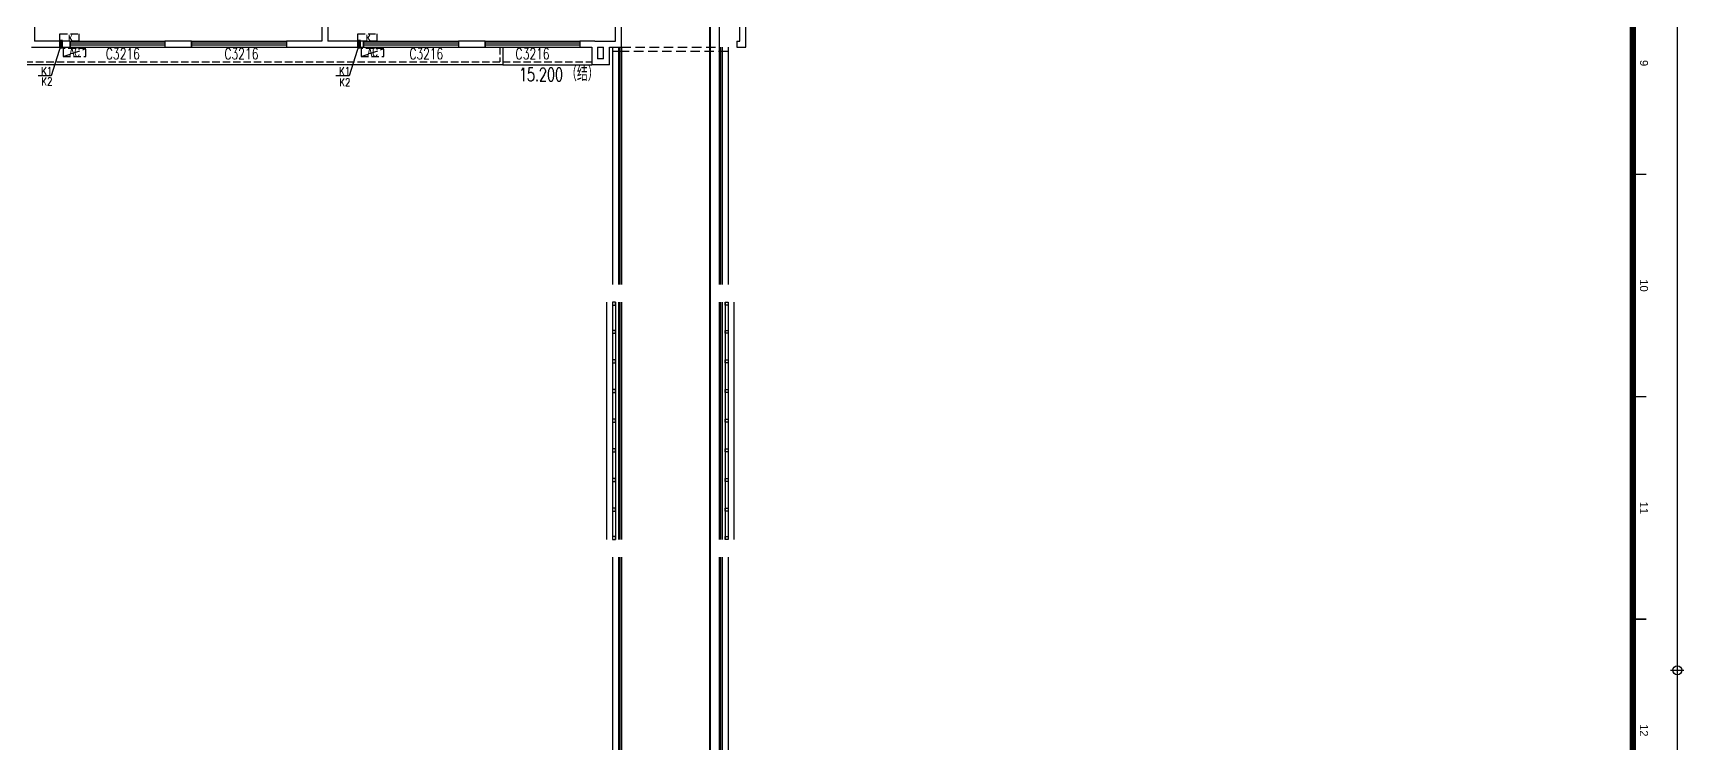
# Model space of a CAD drawing. Extents: x 447078 to 1776277, y 243534 to 519428.
# Drawn here: x 1417447 to 1473145, y 427543 to 451516 of the extents above; entities that cross this region are included whole.
import ezdxf
from ezdxf.enums import TextEntityAlignment as Align

# ---------------------------------------------------------------- set-up
doc = ezdxf.new("R2010")
doc.units = 0
doc.header["$LTSCALE"] = 1000
doc.header["$MEASUREMENT"] = 0
for name, pattern in [('AP-02-RETAIL$0$DASH', [0.35, 0.25, -0.1]), ('DASH', [0.35, 0.25, -0.1]), ('HIDDEN2', [4.7625, 3.175, -1.5875]), ('HIDDEN3', [1.905, 1.27, -0.635])]:
    doc.linetypes.add(name, pattern=pattern)
for name, color, linetype in [('A-EQPM-MECH', 191, 'Continuous'), ('A-FIXT-DASH', 211, 'HIDDEN3'), ('A-HOLE-DASH', 21, 'HIDDEN2'), ('A-HRAL', 104, 'Continuous'), ('A-INSU', 21, 'Continuous'), ('A-OVER', 23, 'Continuous'), ('A-WALL', 140, 'Continuous'), ('A-WIND', 2, 'Continuous'), ('A-WIND-IDEN', 4, 'Continuous'), ('G-0-XREF', 2, 'Continuous'), ('G-ANNO-NOTE', 80, 'Continuous'), ('X-连廊栏杆修改', 43, 'Continuous'), ('图框CCDI_B0GA0+0.00$0$G-ANNO-TEXT', 33, 'Continuous'), ('图框CCDI_B0GA0+0.00$0$G-BORD', 3, 'Continuous')]:
    doc.layers.add(name, color=color, linetype=linetype)
doc.layers.add('A桥架图层', color=2, linetype='Continuous', lineweight=40)
doc.styles.add('_TCH_DIM', font='SIMPLEX', dxfattribs={"bigfont": 'GBCBIG'})
doc.styles.add('_TCH_WINDOW', font='SIMPLEX', dxfattribs={"height": 3.5, "bigfont": 'GBCBIG'})
doc.styles.add('CCDI_T_G02', font='simplex.shx', dxfattribs={"width": 0.8, "bigfont": 'zjdz.shx'})
doc.styles.add('Note$0$CCDI-TOG-02', font='simplex.shx', dxfattribs={"width": 0.8, "bigfont": 'zjdz.shx'})
doc.styles.add('图框CCDI_B0GA0+0.00$0$CCDI_T_G01', font='')
doc.styles.get('图框CCDI_B0GA0+0.00$0$CCDI_T_G01').set_extended_font_data('Arial')

# ---------------------------------------------------------------- blocks, each defined once
blk = doc.blocks.new('图框CCDI_B0GA0+0.00$0$MidPoitent')
for p, q in [((-1.5, 0), (1.5, 0)), ((0, -1.5), (0, 1.5))]:
    blk.add_line(p, q)
blk.add_circle((0, 0), 1)
blk = doc.blocks.new('图框CCDI_B0GA0+0.00')
at = {"layer": '图框CCDI_B0GA0+0.00$0$G-BORD'}
blk.add_lwpolyline([(0, 84100), (118900, 84100), (118900, 0), (0, 0)], close=True, dxfattribs=at)
at = {"layer": '图框CCDI_B0GA0+0.00$0$G-BORD', "const_width": 35}
for points in [[(48300, 83100), (48300, 83400)], [(53300, 83100), (53300, 83400)], [(58300, 83100), (58300, 83400)]]:
    blk.add_lwpolyline(points, dxfattribs=at)
at = {"layer": '图框CCDI_B0GA0+0.00$0$G-BORD', "const_width": 140}
blk.add_lwpolyline([(3300, 83100), (117900, 83100), (117900, 1000), (3300, 1000)], close=True, dxfattribs=at)
at = {"layer": '图框CCDI_B0GA0+0.00$0$G-BORD', "xscale": 100, "yscale": 100, "zscale": 100}
blk.add_blockref('图框CCDI_B0GA0+0.00$0$MidPoitent', (59450, 84100), dxfattribs=at)
at = {"layer": '图框CCDI_B0GA0+0.00$0$G-ANNO-TEXT', "style": '图框CCDI_B0GA0+0.00$0$CCDI_T_G01'}
for s, p in [('9', (45800, 83350)), ('10', (50800, 83350)), ('11', (55800, 83350)), ('12', (60800, 83350))]:
    blk.add_text(s, height=180, dxfattribs=at).set_placement(p, align=Align.MIDDLE_CENTER)
blk = doc.blocks.new('连廊2F')
at = {"layer": 'A-HRAL'}
for p, q in [((101066, 123573), (101066, 115573)), ((101116, 123573), (101116, 115573)), ((104516, 123573), (104516, 115573)), ((104566, 123573), (104566, 115573)), ((101066, 114973), (101066, 106973)), ((101116, 114973), (101116, 106973)), ((104516, 114973), (104516, 106973)), ((104566, 114973), (104566, 106973)), ((101066, 106373), (101066, 99123)), ((101116, 106373), (101116, 99123)), ((104516, 106373), (104516, 99123)), ((104566, 106373), (104566, 99123))]:
    blk.add_line(p, q, dxfattribs=at)
at = {"layer": 'A-INSU'}
for p, q in [((100666, 114973), (100666, 106973)), ((100866, 114973), (100866, 106973)), ((104966, 114973), (104966, 106973))]:
    blk.add_line(p, q, dxfattribs=at)
for points in [[(100866, 114873), (100966, 114873), (100966, 114973), (100866, 114973), (100866, 114873)], [(104766, 114873), (104666, 114873), (104666, 114973), (104766, 114973), (104766, 114873)], [(100866, 113923), (100966, 113923), (100966, 114023), (100866, 114023), (100866, 113923)], [(104766, 113923), (104666, 113923), (104666, 114023), (104766, 114023), (104766, 113923)], [(100866, 112923), (100966, 112923), (100966, 113023), (100866, 113023), (100866, 112923)], [(104766, 112923), (104666, 112923), (104666, 113023), (104766, 113023), (104766, 112923)], [(100866, 111923), (100966, 111923), (100966, 112023), (100866, 112023), (100866, 111923)], [(104766, 111923), (104666, 111923), (104666, 112023), (104766, 112023), (104766, 111923)], [(100866, 110923), (100966, 110923), (100966, 111023), (100866, 111023), (100866, 110923)], [(104766, 110923), (104666, 110923), (104666, 111023), (104766, 111023), (104766, 110923)], [(100866, 109923), (100966, 109923), (100966, 110023), (100866, 110023), (100866, 109923)], [(104766, 109923), (104666, 109923), (104666, 110023), (104766, 110023), (104766, 109923)], [(100866, 108923), (100966, 108923), (100966, 109023), (100866, 109023), (100866, 108923)], [(104766, 108923), (104666, 108923), (104666, 109023), (104766, 109023), (104766, 108923)], [(100866, 107923), (100966, 107923), (100966, 108023), (100866, 108023), (100866, 107923)], [(104766, 107923), (104666, 107923), (104666, 108023), (104766, 108023), (104766, 107923)], [(100866, 106973), (100966, 106973), (100966, 107073), (100866, 107073), (100866, 106973)], [(104766, 106973), (104666, 106973), (104666, 107073), (104766, 107073), (104766, 106973)]]:
    blk.add_lwpolyline(points, dxfattribs=at)
at = {"layer": 'A-OVER'}
for p, q in [((100866, 123573), (100866, 115573)), ((100866, 114973), (100866, 106973)), ((100866, 106373), (100866, 99123))]:
    blk.add_line(p, q, dxfattribs=at)
for points in [[(104766, 123573), (104766, 115573)], [(104766, 114973), (104766, 106973)], [(104766, 106373), (104766, 99123)]]:
    blk.add_lwpolyline(points, dxfattribs=at)
at = {"layer": 'A-WALL'}
for p, q in [((105166, 123773), (105166, 124373)), ((105366, 123573), (105366, 124573)), ((105066, 123773), (105166, 123773)), ((105066, 123773), (105066, 123573)), ((105066, 123573), (105366, 123573))]:
    blk.add_line(p, q, dxfattribs=at)
at = {"layer": 'X-连廊栏杆修改'}
for p, q in [((104466, 156473), (104466, 115573)), ((101166, 123573), (101166, 115573)), ((100966, 114973), (100966, 106973)), ((101166, 114973), (101166, 106973)), ((104466, 114973), (104466, 106973)), ((101166, 106373), (101166, 99123)), ((104466, 106373), (104466, 99123))]:
    blk.add_line(p, q, dxfattribs=at)
blk.add_lwpolyline([(104666, 114973), (104666, 106973)], dxfattribs=at)
blk = doc.blocks.new('KTXT')
at = {"layer": 'A-EQPM-MECH', "linetype": 'DASH'}
blk.add_line((340603, 544837), (341368, 545104), dxfattribs=at)
at = {"layer": 'A-EQPM-MECH'}
blk.add_lwpolyline([(340486, 545130), (340586, 545130), (340586, 545380), (340486, 545380)], close=True, dxfattribs=at)
at = {"layer": 'A-EQPM-MECH', "linetype": 'DASH'}
for points in [[(341135, 545355), (340497, 545355), (340497, 545605), (341135, 545605)], [(340603, 544837), (341368, 544837), (341368, 545104), (340603, 545104)]]:
    blk.add_lwpolyline(points, close=True, dxfattribs=at)
at = {"layer": 'A-EQPM-MECH'}
blk.add_lwpolyline([(340536, 545130), (340536, 545380)], dxfattribs=at)
at = {"layer": 'A-FIXT-DASH'}
blk.add_lwpolyline([(340536, 545257), (340205, 544189), (339758, 544189)], dxfattribs=at)
at = {"layer": 'A-EQPM-MECH', "style": 'Note$0$CCDI-TOG-02', "text_generation_flag": 4, "width": 0.8}
blk.add_text('K', height=200, dxfattribs=at).set_placement((340774, 545575))
at = {"layer": 'A-EQPM-MECH', "style": '_TCH_DIM', "width": 0.705882}
blk.add_text('AC', height=297.5, dxfattribs=at).set_placement((340820, 544837))
at = {"layer": 'A-FIXT-DASH', "style": 'CCDI_T_G02', "width": 0.8}
blk.add_text('K1', height=265.8, dxfattribs=at).set_placement((339862, 544216))
blk = doc.blocks.new('$TCHSYS$WIN2D')
for p, q in [((-0.5, 0.5), (0.5, 0.5)), ((-0.5, 0.5), (-0.5, -0.5)), ((0.5, 0.5), (0.5, -0.5)), ((0.5, 0.167), (-0.5, 0.167)), ((0.5, -0.167), (-0.5, -0.167)), ((-0.5, -0.5), (0.5, -0.5))]:
    blk.add_line(p, q)

msp = doc.modelspace()

# ---------------------------------------------------------------- linework, layer by layer
at = {"layer": 'A-HOLE-DASH', "ltscale": 0.1}
for points in [[(1437295.6, 450891.4), (1436995.6, 450891.4), (1436995.6, 450441.4)], [(1437295.6, 451041.4), (1440595.6, 451041.4)], [(1440895.6, 450891.4), (1437295.6, 450891.4)]]:
    msp.add_lwpolyline(points, dxfattribs=at)
at = {"layer": 'A-OVER', "linetype": 'AP-02-RETAIL$0$DASH'}
for p, q in [((1433195.6, 451041.4), (1433195.6, 450541.4)), ((1378695.6, 450541.4), (1433195.6, 450541.4)), ((1433295.6, 450541.4), (1436295.6, 450541.4))]:
    msp.add_line(p, q, dxfattribs=at)
at = {"layer": 'A-OVER'}
for p, q in [((1433295.6, 451041.4), (1433295.6, 450441.4)), ((1433295.6, 450441.4), (1378695.6, 450441.4)), ((1433295.6, 450441.4), (1436295.6, 450441.4)), ((1440895.6, 442441.4), (1440895.6, 434441.4))]:
    msp.add_line(p, q, dxfattribs=at)
at = {"layer": 'A-WALL'}
for p, q in [((1417495.6, 457641.4), (1417495.6, 451241.4)), ((1427195.6, 457641.4), (1427195.6, 451241.4)), ((1427395.6, 457641.4), (1427395.6, 451241.4)), ((1437095.6, 451241.4), (1437095.6, 457141.4)), ((1437295.6, 451041.4), (1437295.6, 457141.4)), ((1418695.6, 451241.4), (1417495.6, 451241.4)), ((1418695.6, 451041.4), (1418695.6, 451241.4)), ((1422795.6, 451241.4), (1421895.6, 451241.4)), ((1421895.6, 451241.4), (1421895.6, 451041.4)), ((1422795.6, 451041.4), (1422795.6, 451241.4)), ((1427195.6, 451241.4), (1425995.6, 451241.4)), ((1425995.6, 451241.4), (1425995.6, 451041.4)), ((1428595.6, 451241.4), (1427395.6, 451241.4)), ((1428595.6, 451041.4), (1428595.6, 451241.4)), ((1432695.6, 451241.4), (1431795.6, 451241.4)), ((1431795.6, 451241.4), (1431795.6, 451041.4)), ((1432695.6, 451041.4), (1432695.6, 451241.4)), ((1436395.6, 451241.4), (1435895.6, 451241.4)), ((1435895.6, 451241.4), (1435895.6, 451041.4)), ((1436395.6, 451241.4), (1436795.6, 451241.4)), ((1436795.6, 451241.4), (1437095.6, 451241.4)), ((1417395.6, 451041.4), (1418695.6, 451041.4)), ((1421895.6, 451041.4), (1422795.6, 451041.4)), ((1425995.6, 451041.4), (1427295.6, 451041.4)), ((1427295.6, 451041.4), (1428595.6, 451041.4)), ((1431795.6, 451041.4), (1432695.6, 451041.4)), ((1435895.6, 451041.4), (1436295.6, 451041.4)), ((1436295.6, 451041.4), (1436295.6, 450441.4)), ((1436495.6, 451041.4), (1436495.6, 450641.4)), ((1436495.6, 451041.4), (1436695.6, 451041.4)), ((1436695.6, 450641.4), (1436495.6, 450641.4)), ((1436695.6, 450641.4), (1436695.6, 451041.4)), ((1436895.6, 450441.4), (1436895.6, 451041.4)), ((1436895.6, 451041.4), (1437295.6, 451041.4)), ((1436895.6, 450441.4), (1436295.6, 450441.4))]:
    msp.add_line(p, q, dxfattribs=at)
at = {"layer": 'A桥架图层'}
msp.add_line((1440278.6, 484134.6), (1440278.6, 392322.5), dxfattribs=at)

# ---------------------------------------------------------------- block references
msp.add_blockref('连廊2F', (1336129.1, 327468.2))
at = {"layer": 'A-EQPM-MECH'}
for p in [(1077859.5, -94113.9), (1087909.5, -94113.9)]:
    msp.add_blockref('KTXT', p, dxfattribs=at)
at = {"layer": 'A-WIND', "xscale": 3200, "yscale": 200, "zscale": 3200}
for p, rotation in [((1420295.6, 451141.4), 359.9999999999966), ((1424395.6, 451141.4), 359.9999999999966), ((1430195.6, 451141.4), 359.9999999999963), ((1434295.6, 451141.4), 359.9999999999963)]:
    msp.add_blockref('$TCHSYS$WIN2D', p, dxfattribs=dict(at, rotation=rotation))
at = {"layer": 'G-0-XREF', "xscale": 1.5, "yscale": 1.5, "zscale": 1.5, "rotation": 270}
msp.add_blockref('图框CCDI_B0GA0+0.00', (1346770.2, 519203.4), dxfattribs=at)

# ---------------------------------------------------------------- texts
at = {"layer": 'A-FIXT-DASH', "style": 'CCDI_T_G02', "width": 0.8}
for p in [(1417729.7, 449752.7), (1427779.6, 449722.7)]:
    msp.add_text('K2', height=265.82, dxfattribs=at).set_placement(p)
at = {"layer": 'A-WIND-IDEN', "style": '_TCH_WINDOW', "width": 0.705882}
for p in [(1419904.6, 450630), (1423905.6, 450630), (1430143.6, 450630), (1433727.6, 450630)]:
    msp.add_text('C3216', height=375, rotation=360, dxfattribs=at).set_placement(p)
at = {"layer": 'G-ANNO-NOTE', "style": '_TCH_DIM', "width": 0.705882}
msp.add_text('15.200', height=446.25, dxfattribs=at).set_placement((1433841.8, 449894.9))
at = {"layer": 'G-ANNO-NOTE', "style": '_TCH_DIM'}
msp.add_text('（结）', height=506.38, dxfattribs=at).set_placement((1435431.8, 449894.9))

doc.saveas('drawing.dxf')
